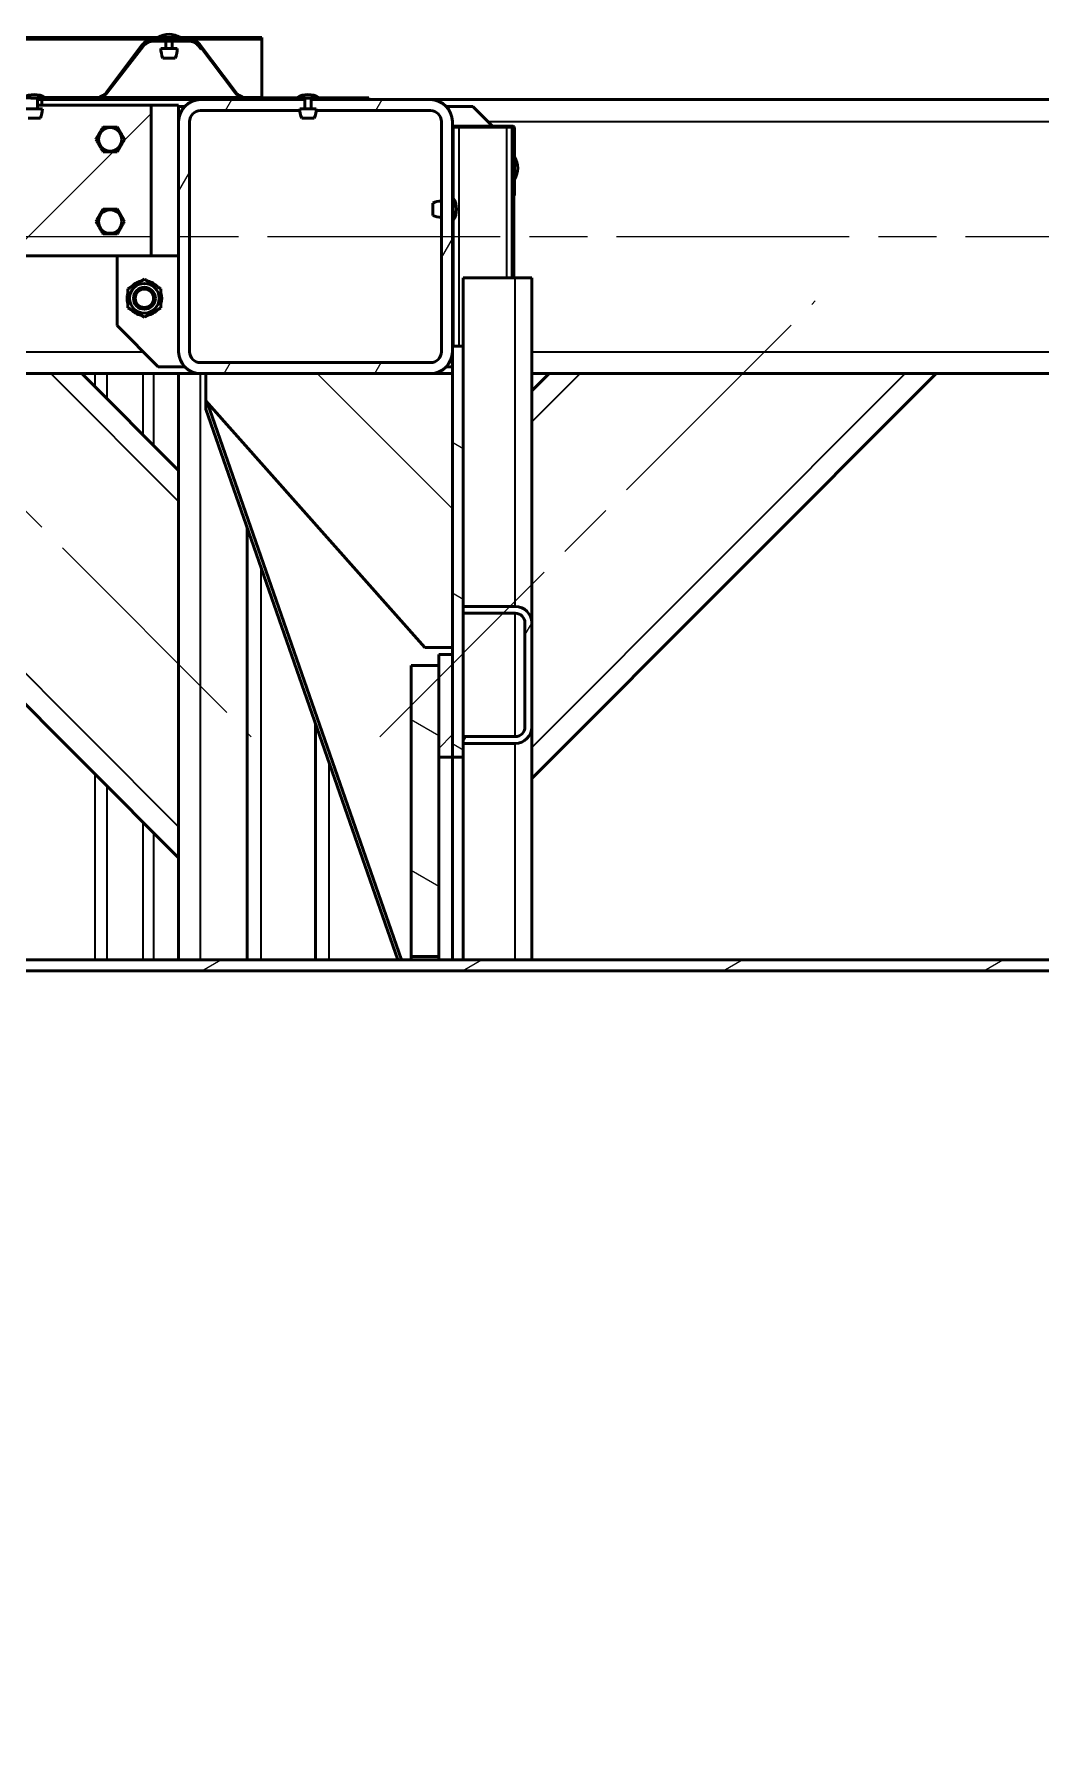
# Model space of a CAD drawing. Header units: millimetres. Extents: x 0 to 25230, y 0 to 17820.
# Drawn here: x 7358 to 8093, y 15410 to 16661 of the extents above; entities that cross this region are included whole.
import ezdxf

# ---------------------------------------------------------------- set-up
doc = ezdxf.new("R2010")
doc.units = ezdxf.units.MM
doc.header["$LTSCALE"] = 30
doc.linetypes.add('CHAIN', pattern=[0.7087, 0.4724, -0.0591, 0.1181, -0.0591])
for name, color, linetype, lineweight in [('Видимые тонкие (ГОСТ)', 7, 'Continuous', 35), ('Видимый контур (ГОСТ)', 7, 'Continuous', 50), ('Линия резьбы (ГОСТ)', 7, 'Continuous', 25), ('Осевая линия (ГОСТ)', 7, 'Continuous', 25), ('Штриховка (ГОСТ)', 7, 'Continuous', 18)]:
    doc.layers.add(name, color=color, linetype=linetype, lineweight=lineweight)
pattern_1 = [(150.00025, (0, 0), (-47.62465, -82.4891), [])]
pattern_2 = [(60, (0, 0), (-82.4889, 47.62503), [])]
pattern_3 = [(45, (0, 0), (-67.3519, 67.3519), [])]

msp = doc.modelspace()

# ---------------------------------------------------------------- hatches: boundary and pattern name
at = {"layer": 'Штриховка (ГОСТ)'}
h = msp.add_hatch(dxfattribs=at)
h.set_pattern_fill('ANSI31', color=256, scale=762, style=0)
h.set_pattern_definition(pattern_3)
edge = h.paths.add_edge_path()
edge.add_line((7549.3129, 16614.3985), (7513.0679, 16614.3985))
edge.add_ellipse((7513.0679, 16624.6985), major_axis=(-10.3, 0), ratio=1, start_angle=37.082497, end_angle=90, ccw=False)
edge.add_line((7504.8509, 16618.4879), (7478.6527, 16653.1502))
edge.add_ellipse((7470.1165, 16646.6985), major_axis=(-6.4517, 8.5361), ratio=1, start_angle=270, end_angle=322.917503)
edge.add_line((7470.1165, 16657.3985), (7445.0702, 16657.3985))
edge.add_ellipse((7445.0702, 16646.6985), major_axis=(-10.7, 0), ratio=1, start_angle=270, end_angle=322.917503)
edge.add_line((7436.5341, 16653.1502), (7410.3359, 16618.4879))
edge.add_ellipse((7402.1189, 16624.6985), major_axis=(-6.2105, -8.217), ratio=1, start_angle=37.082497, end_angle=90, ccw=False)
edge.add_line((7402.1189, 16614.3985), (7365.8229, 16614.3985))
edge.add_line((7365.8229, 16614.3985), (7360.7679, 16614.3985))
edge.add_ellipse((7360.7679, 16613.5985), major_axis=(0.1, 0.7937), ratio=1, start_angle=7.1807558, end_angle=90)
edge.add_line((7359.9742, 16613.6985), (7402.1189, 16613.6985))
edge.add_ellipse((7402.1189, 16624.6985), major_axis=(11, 0), ratio=1, start_angle=270, end_angle=322.917503)
edge.add_line((7410.8943, 16618.0659), (7437.0925, 16652.7281))
edge.add_ellipse((7445.0702, 16646.6985), major_axis=(6.0296, 7.9777), ratio=1, start_angle=84.6098967, end_angle=90, ccw=False)
edge.add_ellipse((7445.0702, 16646.6985), major_axis=(6.7524, 7.376), ratio=1, start_angle=42.4726003, end_angle=90, ccw=False)
edge.add_line((7445.0702, 16656.6985), (7470.1165, 16656.6985))
edge.add_ellipse((7470.1165, 16646.6985), major_axis=(10, 0), ratio=1, start_angle=42.4153346, end_angle=90, ccw=False)
edge.add_ellipse((7470.1165, 16646.6985), major_axis=(6.745, -7.3827), ratio=1, start_angle=84.6671624, end_angle=90, ccw=False)
edge.add_line((7478.0942, 16652.7281), (7480.1289, 16650.0361))
edge.add_line((7480.1289, 16650.0361), (7504.2924, 16618.0659))
edge.add_ellipse((7513.0679, 16624.6985), major_axis=(6.6326, -8.7754), ratio=1, start_angle=270, end_angle=322.917503)
edge.add_line((7513.0679, 16613.6985), (7555.1616, 16613.6985))
edge.add_ellipse((7554.3679, 16613.5985), major_axis=(0.8, 0), ratio=1, start_angle=7.1807558, end_angle=90)
edge.add_line((7554.3679, 16614.3985), (7549.3129, 16614.3985))
h = msp.add_hatch(dxfattribs=at)
h.set_pattern_fill('ANSI31', color=256, scale=762, angle=105.0002455, style=0)
h.set_pattern_definition(pattern_1)
edge = h.paths.add_edge_path()
edge.add_line((7359.9742, 16613.6985), (7402.2038, 16613.6985))
edge.add_ellipse((7402.2038, 16624.6985), major_axis=(11, 0), ratio=1, start_angle=270, end_angle=322.200989)
edge.add_line((7410.8956, 16617.9567), (7437.1675, 16651.8274))
edge.add_ellipse((7445.0692, 16645.6985), major_axis=(6.1289, 7.9017), ratio=1, start_angle=37.799011, end_angle=90, ccw=False)
edge.add_line((7445.0692, 16655.6985), (7470.1165, 16655.6985))
edge.add_ellipse((7470.1165, 16645.6985), major_axis=(10, 0), ratio=1, start_angle=36.3795424, end_angle=90, ccw=False)
edge.add_line((7478.1676, 16651.6298), (7479.6186, 16649.6602))
edge.add_line((7479.6186, 16649.6602), (7480.1289, 16650.0361))
edge.add_line((7480.1289, 16650.0361), (7480.1822, 16650.0754))
edge.add_line((7480.1822, 16650.0754), (7478.7312, 16652.045))
edge.add_ellipse((7470.1165, 16645.6985), major_axis=(-6.3465, 8.6146), ratio=1, start_angle=270, end_angle=279.9922097)
edge.add_ellipse((7470.1165, 16645.6985), major_axis=(-7.745, 7.3827), ratio=1, start_angle=270, end_angle=313.6282479)
edge.add_line((7470.1165, 16656.3985), (7445.0692, 16656.3985))
edge.add_ellipse((7445.0692, 16645.6985), major_axis=(-10.7, 0), ratio=1, start_angle=270, end_angle=313.5709783)
edge.add_ellipse((7445.0692, 16645.6985), major_axis=(-7.7524, -7.375), ratio=1, start_angle=270, end_angle=278.6300107)
edge.add_line((7436.6144, 16652.2564), (7410.3425, 16618.3857))
edge.add_ellipse((7402.2038, 16624.6985), major_axis=(-6.3128, -8.1387), ratio=1, start_angle=37.799011, end_angle=90, ccw=False)
edge.add_line((7402.2038, 16614.3985), (7402.1189, 16614.3985))
edge.add_line((7402.1189, 16614.3985), (7365.8229, 16614.3985))
edge.add_line((7365.8229, 16614.3985), (7360.7679, 16614.3985))
edge.add_ellipse((7360.7679, 16613.5985), major_axis=(0.1, 0.7937), ratio=1, start_angle=7.1807558, end_angle=90)
h = msp.add_hatch(dxfattribs=at)
h.set_pattern_fill('ANSI31', color=256, scale=762, style=0)
h.set_pattern_definition(pattern_3)
edge = h.paths.add_edge_path()
edge.add_line((7443.0679, 16498.9985), (7443.0679, 16608.9985))
edge.add_line((7443.0679, 16608.9985), (7359.9679, 16608.9985))
edge.add_line((7359.9679, 16608.9985), (7359.9679, 16606.3985))
edge.add_line((7359.9679, 16606.3985), (7363.5115, 16606.3985))
edge.add_ellipse((7347.0052, 16606.0479), major_axis=(0.3505, -16.5063), ratio=1, start_angle=64.9571298, end_angle=90, ccw=False)
edge.add_line((7362.1081, 16599.3785), (7353.0276, 16599.3785))
edge.add_ellipse((7368.1306, 16606.0479), major_axis=(-6.6695, 15.1029), ratio=1, start_angle=64.9571298, end_angle=90, ccw=False)
edge.add_line((7351.6243, 16606.3985), (7355.1679, 16606.3985))
edge.add_line((7355.1679, 16606.3985), (7355.1679, 16608.9985))
edge.add_line((7355.1679, 16608.9985), (7283.0679, 16608.9985))
edge.add_line((7283.0679, 16608.9985), (7283.0679, 16607.9985))
edge.add_line((7283.0679, 16607.9985), (7283.0679, 16517.9985))
edge.add_line((7283.0679, 16517.9985), (7283.0679, 16512.9985))
edge.add_line((7283.0679, 16512.9985), (7283.0679, 16498.9985))
edge.add_line((7283.0679, 16498.9985), (7443.0679, 16498.9985))
h.paths.add_polyline_path([(7423.4602, 16523.9985), (7418.264, 16532.9985), (7407.8717, 16532.9985), (7402.6756, 16523.9985), (7407.8717, 16514.9985), (7418.264, 16514.9985)], flags=0)
h.paths.add_polyline_path([(7402.6756, 16583.9985), (7407.8717, 16574.9985), (7418.264, 16574.9985), (7423.4602, 16583.9985), (7418.264, 16592.9985), (7407.8717, 16592.9985)], flags=0)
h = msp.add_hatch(dxfattribs=at)
h.set_pattern_fill('ANSI31', color=256, scale=762, angle=14.9999778, style=0)
h.set_pattern_definition(pattern_2)
edge = h.paths.add_edge_path()
edge.add_ellipse((7647.0679, 16428.9985), major_axis=(16, 0), ratio=1, start_angle=270, end_angle=360)
edge.add_line((7663.0679, 16428.9985), (7663.0679, 16432.9985))
edge.add_line((7663.0679, 16432.9985), (7663.0679, 16596.9985))
edge.add_ellipse((7647.0679, 16596.9985), major_axis=(0, 16), ratio=1, start_angle=270, end_angle=360)
edge.add_line((7647.0679, 16612.9985), (7559.9679, 16612.9985))
edge.add_line((7559.9679, 16612.9985), (7555.1679, 16612.9985))
edge.add_line((7555.1679, 16612.9985), (7479.0679, 16612.9985))
edge.add_ellipse((7479.0679, 16596.9985), major_axis=(-16, 0), ratio=1, start_angle=270, end_angle=360)
edge.add_line((7463.0679, 16596.9985), (7463.0679, 16428.9985))
edge.add_ellipse((7479.0679, 16428.9985), major_axis=(0, -16), ratio=1, start_angle=270, end_angle=360)
edge.add_line((7479.0679, 16412.9985), (7483.0679, 16412.9985))
edge.add_line((7483.0679, 16412.9985), (7647.0679, 16412.9985))
edge = h.paths.add_edge_path(flags=0)
edge.add_line((7471.0679, 16428.9985), (7471.0679, 16596.9985))
edge.add_ellipse((7479.0679, 16596.9985), major_axis=(0, 8), ratio=1, start_angle=0, end_angle=90, ccw=False)
edge.add_line((7479.0679, 16604.9985), (7551.654, 16604.9985))
edge.add_line((7551.654, 16604.9985), (7551.6243, 16606.3985))
edge.add_line((7551.6243, 16606.3985), (7563.5115, 16606.3985))
edge.add_line((7563.5115, 16606.3985), (7563.4818, 16604.9985))
edge.add_line((7563.4818, 16604.9985), (7647.0679, 16604.9985))
edge.add_ellipse((7647.0679, 16596.9985), major_axis=(8, 0), ratio=1, start_angle=0, end_angle=90, ccw=False)
edge.add_line((7655.0679, 16596.9985), (7655.0679, 16428.9985))
edge.add_ellipse((7647.0679, 16428.9985), major_axis=(0, -8), ratio=1, start_angle=0, end_angle=90, ccw=False)
edge.add_line((7647.0679, 16420.9985), (7479.0679, 16420.9985))
edge.add_ellipse((7479.0679, 16428.9985), major_axis=(-8, 0), ratio=1, start_angle=0, end_angle=90, ccw=False)
h = msp.add_hatch(dxfattribs=at)
h.set_pattern_fill('ANSI31', color=256, scale=762, style=0)
h.set_pattern_definition(pattern_3)
edge = h.paths.add_edge_path()
edge.add_line((7602.1189, 16613.6985), (7602.1189, 16614.3985))
edge.add_line((7602.1189, 16614.3985), (7565.8229, 16614.3985))
edge.add_line((7565.8229, 16614.3985), (7560.7679, 16614.3985))
edge.add_ellipse((7560.7679, 16613.5985), major_axis=(0.1, 0.7937), ratio=1, start_angle=7.1807558, end_angle=90)
edge.add_line((7559.9742, 16613.6985), (7602.1189, 16613.6985))
h = msp.add_hatch(dxfattribs=at)
h.set_pattern_fill('ANSI31', color=256, scale=762, angle=105.0002455, style=0)
h.set_pattern_definition(pattern_1)
h.paths.add_polyline_path([(7671.0679, 16432.9985), (7663.0679, 16432.9985), (7663.0679, 16428.9985), (7663.0679, 16412.9985), (7663.0679, 16212.9985), (7663.0679, 16207.9985), (7663.0679, 16132.9985), (7671.0679, 16132.9985), (7671.0679, 16142.9985), (7671.0679, 16147.9985), (7671.0679, 16237.9985), (7671.0679, 16242.9985)])
h = msp.add_hatch(dxfattribs=at)
h.set_pattern_fill('ANSI31', color=256, scale=762, angle=90.0002105, style=0)
h.set_pattern_definition([(135.0002, (0, 0), (-67.35167, -67.35217), [])])
h.paths.add_polyline_path([(7643.0679, 16212.9985), (7663.0679, 16212.9985), (7663.0679, 16412.9985), (7647.0679, 16412.9985), (7483.0679, 16412.9985), (7483.0679, 16392.9985)])
h = msp.add_hatch(dxfattribs=at)
h.set_pattern_fill('ANSI31', color=256, scale=762, angle=14.9999778, style=0)
h.set_pattern_definition(pattern_2)
edge = h.paths.add_edge_path()
edge.add_line((7671.0679, 16237.9985), (7709.0679, 16237.9985))
edge.add_ellipse((7709.0679, 16230.9985), major_axis=(7, 0), ratio=1, start_angle=0, end_angle=90, ccw=False)
edge.add_line((7716.0679, 16230.9985), (7716.0679, 16154.9985))
edge.add_ellipse((7709.0679, 16154.9985), major_axis=(0, -7), ratio=1, start_angle=0, end_angle=90, ccw=False)
edge.add_line((7709.0679, 16147.9985), (7671.0679, 16147.9985))
edge.add_line((7671.0679, 16147.9985), (7671.0679, 16142.9985))
edge.add_line((7671.0679, 16142.9985), (7709.0679, 16142.9985))
edge.add_ellipse((7709.0679, 16154.9985), major_axis=(12, 0), ratio=1, start_angle=270, end_angle=360)
edge.add_line((7721.0679, 16154.9985), (7721.0679, 16230.9985))
edge.add_ellipse((7709.0679, 16230.9985), major_axis=(0, 12), ratio=1, start_angle=270, end_angle=360)
edge.add_line((7709.0679, 16242.9985), (7671.0679, 16242.9985))
edge.add_line((7671.0679, 16242.9985), (7671.0679, 16237.9985))
h = msp.add_hatch(dxfattribs=at)
h.set_pattern_fill('ANSI31', color=256, scale=762, style=0)
h.set_pattern_definition(pattern_3)
h.paths.add_polyline_path([(7663.0679, 16207.9985), (7653.0679, 16207.9985), (7653.0679, 16199.9985), (7653.0679, 16132.9985), (7663.0679, 16132.9985)])
h = msp.add_hatch(dxfattribs=at)
h.set_pattern_fill('ANSI31', color=256, scale=762, angle=105.0002455, style=0)
h.set_pattern_definition(pattern_1)
h.paths.add_polyline_path([(7653.0679, 16199.9985), (7633.0679, 16199.9985), (7633.0679, 15987.4985), (7653.0679, 15987.4985), (7653.0679, 16132.9985)])
h = msp.add_hatch(dxfattribs=at)
h.set_pattern_fill('ANSI31', color=256, scale=762, angle=-14.9999778, style=0)
h.set_pattern_definition([(30, (0, 0), (-47.62503, 82.4889), [])])
edge = h.paths.add_edge_path()
edge.add_spline(control_points=[(13126.2136, 14684.9985), (13171.4757, 14684.9985), (13217.859, 14684.9921), (13312.2639, 14685.0405), (13360.2856, 14685.0945), (13457.3635, 14685.5099), (13506.4194, 14685.8721), (13604.9609, 14687.3268), (13654.4465, 14688.4215), (13802.6382, 14693.634), (13901.0755, 14699.6947), (14044.4847, 14716.3093), (14091.5807, 14723.1007), (14183.746, 14739.7229), (14228.8152, 14749.5538), (14295.9202, 14767.3033), (14320.2669, 14774.3433), (14369.5801, 14790.224), (14394.5456, 14799.0676), (14443.7764, 14818.4457), (14468.0453, 14828.9849), (14514.6718, 14851.3758), (14537.0284, 14863.2298), (14580.5005, 14888.5339), (14603.5752, 14903.3166), (14637.4928, 14927.8137), (14648.6847, 14936.3645), (14670.6272, 14954.1858), (14681.3778, 14963.4563), (14702.2443, 14982.642), (14712.3638, 14992.5609), (14731.8031, 15012.9483), (14741.1227, 15023.417), (14758.8187, 15044.7739), (14767.1956, 15055.6629), (14782.8982, 15077.7029), (14790.2239, 15088.8539), (14802.1959, 15108.6519), (14807.3998, 15117.8342), (14817.3966, 15136.9523), (14822.1888, 15146.8887), (14831.0605, 15167.0688), (14835.1407, 15177.3148), (14842.4149, 15197.6157), (14845.6091, 15207.6706), (14850.8742, 15226.3387), (14853.2453, 15235.8379), (14857.4001, 15255.413), (14859.1833, 15265.4891), (14862.0191, 15285.7403), (14863.0719, 15295.9177), (14864.4359, 15315.8793), (14864.7475, 15325.6635), (14864.7475, 15344.3334), (14864.4359, 15354.1177), (14863.0719, 15374.0793), (14862.0191, 15384.2566), (14859.1833, 15404.5079), (14857.4001, 15414.5839), (14853.2453, 15434.1591), (14850.8742, 15443.6583), (14845.6091, 15462.3264), (14842.4149, 15472.3813), (14835.1407, 15492.6822), (14831.0605, 15502.9282), (14822.1888, 15523.1083), (14817.3966, 15533.0446), (14807.3998, 15552.1628), (14802.1959, 15561.345), (14790.2239, 15581.143), (14782.8982, 15592.2941), (14767.1956, 15614.334), (14758.8187, 15625.223), (14741.1227, 15646.58), (14731.8031, 15657.0487), (14712.3638, 15677.4361), (14702.2443, 15687.3549), (14681.3778, 15706.5407), (14670.6272, 15715.8112), (14648.6847, 15733.6324), (14637.4928, 15742.1833), (14603.5752, 15766.6803), (14580.5005, 15781.463), (14537.0284, 15806.7671), (14514.6718, 15818.6211), (14468.0453, 15841.0121), (14443.7764, 15851.5512), (14394.5456, 15870.9293), (14369.5801, 15879.773), (14320.2669, 15895.6536), (14295.9202, 15902.6936), (14228.8152, 15920.4432), (14183.746, 15930.274), (14091.5807, 15946.8962), (14044.4847, 15953.6877), (13901.0755, 15970.3023), (13802.6382, 15976.363), (13654.4465, 15981.5755), (13604.9609, 15982.6701), (13506.4194, 15984.1249), (13457.3635, 15984.4871), (13360.2856, 15984.9024), (13312.2639, 15984.9564), (13217.859, 15985.0049), (13171.4757, 15984.9985), (13126.2136, 15984.9985)], knot_values=[0, 0, 0, 0, 13.578625195, 13.578625195, 27.15725039, 27.15725039, 40.735875585, 40.735875585, 54.314500781, 54.314500781, 81.471751171, 81.471751171, 95.050376366, 95.050376366, 108.629001561, 108.629001561, 115.874190743, 115.874190743, 123.119379925, 123.119379925, 130.364569107, 130.364569107, 137.609758289, 137.609758289, 145.454657742, 145.454657742, 149.377107469, 149.377107469, 153.299557196, 153.299557196, 157.222006923, 157.222006923, 161.14445665, 161.14445665, 165.066906377, 165.066906377, 168.989356104, 168.989356104, 172.007790596, 172.007790596, 175.026225088, 175.026225088, 178.04465958, 178.04465958, 181.063094072, 181.063094072, 183.863577234, 183.863577234, 186.664060397, 186.664060397, 189.46454356, 189.46454356, 192.265026722, 192.265026722, 195.065509885, 195.065509885, 197.865993047, 197.865993047, 200.66647621, 200.66647621, 203.466959373, 203.466959373, 206.485393864, 206.485393864, 209.503828356, 209.503828356, 212.522262848, 212.522262848, 215.54069734, 215.54069734, 219.463147067, 219.463147067, 223.385596794, 223.385596794, 227.308046521, 227.308046521, 231.230496248, 231.230496248, 235.152945975, 235.152945975, 239.075395702, 239.075395702, 246.920295156, 246.920295156, 254.165484338, 254.165484338, 261.410673519, 261.410673519, 268.655862701, 268.655862701, 275.901051883, 275.901051883, 289.479677078, 289.479677078, 303.058302273, 303.058302273, 330.215552664, 330.215552664, 343.794177859, 343.794177859, 357.372803054, 357.372803054, 370.951428249, 370.951428249, 384.530053444, 384.530053444, 384.530053444, 384.530053444], degree=3, periodic=0)
edge.add_line((13126.2136, 15984.9985), (7213.0679, 15984.9985))
edge.add_line((7213.0679, 15984.9985), (7213.0679, 15976.9985))
edge.add_line((7213.0679, 15976.9985), (13126.2136, 15976.9985))
edge.add_spline(control_points=[(13126.2136, 15976.9985), (13171.1811, 15976.9985), (13217.2625, 15977.0048), (13311.0534, 15976.957), (13358.7629, 15976.9037), (13455.2105, 15976.4939), (13503.9483, 15976.1366), (13601.8518, 15974.701), (13651.0175, 15973.6207), (13798.2537, 15968.4748), (13896.0594, 15962.4909), (14038.5563, 15946.0726), (14085.354, 15939.36), (14176.9388, 15922.9246), (14221.7259, 15913.2017), (14288.3553, 15895.6555), (14312.4917, 15888.7076), (14361.3833, 15873.0341), (14386.1375, 15864.3054), (14434.9572, 15845.1774), (14459.026, 15834.7733), (14505.274, 15812.6659), (14527.452, 15800.9604), (14570.5736, 15775.9737), (14593.462, 15761.3766), (14638.3294, 15729.1151), (14660.3054, 15711.4466), (14691.3707, 15683.0054), (14701.4154, 15673.2013), (14720.7125, 15653.0463), (14729.9647, 15642.6952), (14747.534, 15621.5742), (14755.8515, 15610.8035), (14771.4433, 15588.9985), (14778.7176, 15577.9642), (14790.5904, 15558.3938), (14795.7432, 15549.3313), (14805.6427, 15530.4608), (14810.3886, 15520.6524), (14819.1752, 15500.7305), (14823.2164, 15490.6147), (14830.4216, 15470.5702), (14833.5855, 15460.6415), (14838.7982, 15442.2148), (14841.1446, 15432.8428), (14845.2565, 15413.5289), (14847.0214, 15403.587), (14849.8282, 15383.6049), (14850.8702, 15373.5625), (14852.2204, 15353.8651), (14852.5288, 15344.2102), (14852.5288, 15325.7868), (14852.2204, 15316.1319), (14850.8702, 15296.4345), (14849.8282, 15286.3921), (14847.0214, 15266.4099), (14845.2565, 15256.468), (14841.1446, 15237.1542), (14838.7982, 15227.7822), (14833.5855, 15209.3555), (14830.4216, 15199.4268), (14823.2164, 15179.3822), (14819.1752, 15169.2664), (14810.3886, 15149.3445), (14805.6427, 15139.5362), (14795.7432, 15120.6657), (14790.5904, 15111.6032), (14778.7176, 15092.0328), (14771.4433, 15080.9985), (14755.8515, 15059.1935), (14747.534, 15048.4228), (14729.9647, 15027.3017), (14720.7125, 15016.9507), (14701.4154, 14996.7956), (14691.3707, 14986.9916), (14660.3054, 14958.5503), (14638.3294, 14940.8818), (14593.462, 14908.6204), (14570.5736, 14894.0233), (14527.452, 14869.0366), (14505.274, 14857.331), (14459.026, 14835.2237), (14434.9572, 14824.8196), (14386.1375, 14805.6916), (14361.3833, 14796.9629), (14312.4917, 14781.2893), (14288.3553, 14774.3415), (14221.7259, 14756.7952), (14176.9388, 14747.0724), (14085.354, 14730.637), (14038.5563, 14723.9243), (13896.0594, 14707.506), (13798.2537, 14701.5222), (13651.0175, 14696.3763), (13601.8518, 14695.296), (13503.9483, 14693.8603), (13455.2105, 14693.503), (13358.7629, 14693.0932), (13311.0534, 14693.0399), (13217.2625, 14692.9922), (13171.1811, 14692.9985), (13126.2136, 14692.9985)], knot_values=[-381.414228424, -381.414228424, -381.414228424, -381.414228424, -367.923982267, -367.923982267, -354.433736111, -354.433736111, -340.943489954, -340.943489954, -327.453243798, -327.453243798, -300.472751485, -300.472751485, -286.982505328, -286.982505328, -273.492259172, -273.492259172, -266.312187412, -266.312187412, -259.132115652, -259.132115652, -251.952043891, -251.952043891, -244.771972131, -244.771972131, -237.00070509, -237.00070509, -229.229438049, -229.229438049, -225.343804529, -225.343804529, -221.458171008, -221.458171008, -217.572537488, -217.572537488, -213.686903967, -213.686903967, -210.705460386, -210.705460386, -207.724016804, -207.724016804, -204.742573223, -204.742573223, -201.761129641, -201.761129641, -198.997625784, -198.997625784, -196.234121927, -196.234121927, -193.470618069, -193.470618069, -190.707114212, -190.707114212, -187.943610355, -187.943610355, -185.180106497, -185.180106497, -182.41660264, -182.41660264, -179.653098783, -179.653098783, -176.671655201, -176.671655201, -173.69021162, -173.69021162, -170.708768038, -170.708768038, -167.727324457, -167.727324457, -163.841690936, -163.841690936, -159.956057416, -159.956057416, -156.070423895, -156.070423895, -152.184790375, -152.184790375, -144.413523334, -144.413523334, -136.642256293, -136.642256293, -129.462184532, -129.462184532, -122.282112772, -122.282112772, -115.102041012, -115.102041012, -107.921969252, -107.921969252, -94.431723096, -94.431723096, -80.941476939, -80.941476939, -53.960984626, -53.960984626, -40.47073847, -40.47073847, -26.980492313, -26.980492313, -13.490246157, -13.490246157, 0, 0, 0, 0], degree=3, periodic=0)
edge.add_line((13126.2136, 14692.9985), (7213.0679, 14692.9985))
edge.add_line((7213.0679, 14692.9985), (7213.0679, 14684.9985))
edge.add_line((7213.0679, 14684.9985), (7413.0679, 14684.9985))
edge.add_line((7413.0679, 14684.9985), (13126.2136, 14684.9985))

# ---------------------------------------------------------------- linework, layer by layer
at = {"layer": 'Видимые тонкие (ГОСТ)'}
for p, q in [((7441.2636, 16656.6985), (7273.9231, 16656.6985)), ((7458.4679, 16657.5985), (7453.6679, 16657.5985)), ((7523.7804, 16656.6985), (7473.9231, 16656.6985)), ((7359.9679, 16613.5985), (7355.1679, 16613.5985)), ((7404.5866, 16614.6985), (7365.3152, 16614.6985)), ((7508.4853, 16614.6985), (7406.7864, 16614.6985)), ((7523.7804, 16614.6985), (7510.6001, 16614.6985)), ((7559.9679, 16613.5985), (7555.1679, 16613.5985)), ((7667.8574, 16592.9985), (7667.8574, 16432.9985)), ((7689.0679, 16596.9985), (10587.0679, 16596.9985)), ((7702.5196, 16592.9985), (7702.5196, 16482.9985)), ((7707.6679, 16560.5985), (7707.6679, 16565.3985)), ((7709.0679, 16242.9985), (7709.0679, 16482.9985)), ((4699.0679, 16428.9985), (7437.0679, 16428.9985)), ((7721.0679, 16428.9985), (10577.0679, 16428.9985)), ((7132.1419, 16412.9985), (7463.0679, 16082.0725)), ((7369.7298, 16412.9985), (7463.0679, 16319.6604)), ((7402.1189, 16403.2368), (7402.1189, 16412.9985)), ((7402.2037, 16403.1519), (7402.2037, 16412.9985)), ((7410.8956, 16394.4601), (7410.8956, 16412.9985)), ((7437.1676, 16368.1881), (7437.1676, 16412.9985)), ((7445.0692, 16360.2865), (7445.0692, 16412.9985)), ((7479.0679, 15984.9985), (7479.0679, 16412.9985)), ((7721.0679, 16140.0725), (7993.9939, 16412.9985)), ((7721.0679, 16377.6604), (7756.406, 16412.9985)), ((7523.0679, 16272.3536), (7523.0679, 15984.9985)), ((7709.0679, 16147.9985), (7709.0679, 16237.9985)), ((7709.0679, 15984.9985), (7709.0679, 16142.9985)), ((7573.0679, 15984.9985), (7573.0679, 16129.0211)), ((7402.1189, 15984.9985), (7402.1189, 16120.3941)), ((7402.2037, 15984.9985), (7402.2037, 16120.3092)), ((7410.8956, 15984.9985), (7410.8956, 16111.6174)), ((7437.1676, 15984.9985), (7437.1676, 16085.3454)), ((7445.0692, 15984.9985), (7445.0692, 16077.4438))]:
    msp.add_line(p, q, dxfattribs=at)
at = {"layer": 'Видимый контур (ГОСТ)'}
for p, q in [((7523.7804, 16658.3985), (5523.7804, 16658.3985)), ((7523.7804, 16657.6985), (5523.7804, 16657.6985)), ((7470.1165, 16656.3985), (7445.0692, 16656.3985)), ((7445.0692, 16655.6985), (7470.1165, 16655.6985)), ((7470.1165, 16657.3985), (7445.0702, 16657.3985)), ((7445.0702, 16656.6985), (7470.1165, 16656.6985)), ((7453.6679, 16657.5985), (7453.6679, 16657.3985)), ((7453.6679, 16656.6985), (7453.6679, 16656.3985)), ((7453.6679, 16655.6985), (7453.6679, 16650.3985)), ((7458.4679, 16657.5985), (7458.4679, 16657.3985)), ((7458.4679, 16656.6985), (7458.4679, 16656.3985)), ((7458.4679, 16655.6985), (7458.4679, 16650.3985)), ((7523.7804, 16657.6985), (7523.7804, 16658.3985)), ((7523.7804, 16656.6985), (7523.7804, 16657.6985)), ((7523.7804, 16614.6985), (7523.7804, 16656.6985)), ((7436.5341, 16653.1502), (7410.3359, 16618.4879)), ((7436.6144, 16652.2564), (7410.3425, 16618.3857)), ((7410.8943, 16618.0659), (7437.0925, 16652.7281)), ((7410.8956, 16617.9567), (7437.1675, 16651.8274)), ((7450.1243, 16650.3985), (7462.0115, 16650.3985)), ((7451.5276, 16643.3785), (7460.6081, 16643.3785)), ((7478.0942, 16652.7281), (7504.2924, 16618.0659)), ((7478.1676, 16651.6298), (7479.6186, 16649.6602)), ((7504.8509, 16618.4879), (7478.6527, 16653.1502)), ((7480.1822, 16650.0754), (7478.7312, 16652.045)), ((7479.6186, 16649.6602), (7480.1822, 16650.0754)), ((7349.3129, 16614.3985), (7365.8229, 16614.3985)), ((7351.6243, 16606.3985), (7363.5115, 16606.3985)), ((7359.9679, 16613.5985), (7359.9679, 16606.3985)), ((7359.9679, 16612.9985), (7363.0679, 16612.9985)), ((7443.0679, 16608.9985), (7359.9679, 16608.9985)), ((7359.9742, 16613.6985), (7402.2038, 16613.6985)), ((7359.9742, 16613.6985), (7402.1189, 16613.6985)), ((7363.0679, 16612.9985), (7479.0679, 16612.9985)), ((7363.0679, 16612.9985), (7363.0679, 16608.9985)), ((7402.2038, 16614.3985), (7365.8229, 16614.3985)), ((7402.1189, 16614.3985), (7365.8229, 16614.3985)), ((7513.0679, 16613.6985), (7402.2038, 16613.6985)), ((7463.0679, 16608.9985), (7443.0679, 16608.9985)), ((7443.0679, 16498.9985), (7443.0679, 16608.9985)), ((7463.0679, 16596.9985), (7463.0679, 16608.9985)), ((7467.4489, 16607.9985), (7463.0679, 16607.9985)), ((7555.1679, 16612.9985), (7479.0679, 16612.9985)), ((7479.0679, 16604.9985), (7551.654, 16604.9985)), ((7549.3129, 16614.3985), (7513.0679, 16614.3985)), ((7513.0679, 16613.6985), (7555.1616, 16613.6985)), ((7523.7804, 16614.3985), (7523.7804, 16614.6985)), ((7523.7804, 16612.9985), (7523.7804, 16613.6985)), ((7549.3129, 16614.3985), (7565.8229, 16614.3985)), ((7551.6243, 16606.3985), (7563.5115, 16606.3985)), ((7555.1679, 16613.5985), (7555.1679, 16606.3985)), ((7559.9679, 16613.5985), (7559.9679, 16606.3985)), ((7647.0679, 16612.9985), (7559.9679, 16612.9985)), ((7559.9742, 16613.6985), (7602.1189, 16613.6985)), ((7563.4818, 16604.9985), (7647.0679, 16604.9985)), ((7602.1189, 16614.3985), (7565.8229, 16614.3985)), ((7602.1189, 16613.6985), (7602.1189, 16614.3985)), ((7647.0679, 16612.9985), (10629.0679, 16612.9985)), ((7678.0679, 16607.9985), (7658.6868, 16607.9985)), ((7692.3679, 16593.6985), (7678.0679, 16607.9985)), ((7353.0276, 16599.3785), (7362.1081, 16599.3785)), ((7463.0679, 16596.9985), (7463.0679, 16428.9985)), ((7471.0679, 16428.9985), (7471.0679, 16596.9985)), ((7553.0276, 16599.3785), (7562.1081, 16599.3785)), ((7655.0679, 16596.9985), (7655.0679, 16428.9985)), ((7663.0679, 16428.9985), (7663.0679, 16596.9985)), ((7663.0679, 16592.9985), (7663.7679, 16592.9985)), ((7663.7679, 16592.9985), (7663.7679, 16432.9985)), ((7706.7679, 16593.6985), (7664.7679, 16593.6985)), ((7664.7679, 16592.9985), (7706.7679, 16592.9985)), ((7706.7679, 16592.9985), (7706.7679, 16482.9985)), ((7707.7679, 16591.9985), (7707.7679, 16542.9985)), ((7708.4679, 16542.9985), (7708.4679, 16591.9985)), ((7707.7679, 16578.2985), (7706.7679, 16579.2985)), ((7707.6679, 16565.3985), (7706.7679, 16565.3985)), ((7707.6679, 16560.5985), (7706.7679, 16560.5985)), ((7707.7679, 16542.9985), (7708.4679, 16542.9985)), ((7708.0679, 16482.9985), (7708.0679, 16542.9985)), ((7648.7479, 16537.5387), (7648.7479, 16528.4582)), ((7283.0679, 16498.9985), (7443.0679, 16498.9985)), ((7418.0679, 16498.9985), (7418.0679, 16447.9985)), ((7443.0679, 16498.9985), (7463.0679, 16498.9985)), ((7671.0679, 16482.9985), (7709.0679, 16482.9985)), ((7671.0679, 16432.9985), (7671.0679, 16482.9985)), ((7721.0679, 16482.9985), (7709.0679, 16482.9985)), ((7721.0679, 16230.9985), (7721.0679, 16482.9985)), ((7426.0679, 16468.5232), (7425.4288, 16468.5232)), ((7426.0679, 16468.6385), (7425.4341, 16468.6385)), ((7425.5473, 16469.8032), (7426.0679, 16469.8032)), ((7418.0679, 16447.9985), (7448.0679, 16417.9985)), ((7671.0679, 16432.9985), (7663.0679, 16432.9985)), ((7663.0679, 16432.9985), (7663.0679, 16132.9985)), ((7671.0679, 16132.9985), (7671.0679, 16432.9985)), ((7448.0679, 16417.9985), (7467.4489, 16417.9985)), ((7647.0679, 16420.9985), (7479.0679, 16420.9985)), ((7658.6868, 16417.9985), (7663.0679, 16417.9985)), ((7109.5145, 16412.9985), (7463.0679, 16059.4451)), ((7369.7298, 16412.9985), (7132.1419, 16412.9985)), ((7369.7298, 16412.9985), (7392.3572, 16412.9985)), ((7392.3572, 16412.9985), (7463.0679, 16412.9985)), ((7392.3572, 16412.9985), (7463.0679, 16342.2878)), ((7479.0679, 16412.9985), (7463.0679, 16412.9985)), ((7463.0679, 16342.2878), (7463.0679, 16412.9985)), ((7479.0679, 16412.9985), (7647.0679, 16412.9985)), ((7663.0679, 16412.9985), (7483.0679, 16412.9985)), ((7483.0679, 16412.9985), (7483.0679, 16392.9985)), ((7663.0679, 16212.9985), (7663.0679, 16412.9985)), ((7721.0679, 16412.9985), (7733.7786, 16412.9985)), ((7721.0679, 16117.4451), (8016.6213, 16412.9985)), ((7721.0679, 16400.2878), (7733.7786, 16412.9985)), ((7733.7786, 16412.9985), (7756.406, 16412.9985)), ((7993.9939, 16412.9985), (7756.406, 16412.9985)), ((7993.9939, 16412.9985), (8016.6213, 16412.9985)), ((8016.6213, 16412.9985), (10259.5145, 16412.9985)), ((7483.0679, 16392.9985), (7643.0679, 16212.9985)), ((7483.0679, 16387.0197), (7483.0679, 16392.9985)), ((7483.8204, 16392.1519), (7625.8514, 15984.9985)), ((7623.3086, 15984.9985), (7483.0679, 16387.0197)), ((7463.0679, 16342.2878), (7463.0679, 16319.6604)), ((7463.0679, 16082.0725), (7463.0679, 16319.6604)), ((7513.0679, 16301.0202), (7513.0679, 15984.9985)), ((7709.0679, 16242.9985), (7671.0679, 16242.9985)), ((7671.0679, 16242.9985), (7671.0679, 16237.9985)), ((7671.0679, 16237.9985), (7709.0679, 16237.9985)), ((7716.0679, 16230.9985), (7716.0679, 16154.9985)), ((7721.0679, 16154.9985), (7721.0679, 16230.9985)), ((7643.0679, 16212.9985), (7663.0679, 16212.9985)), ((7663.0679, 16207.9985), (7653.0679, 16207.9985)), ((7653.0679, 16207.9985), (7653.0679, 16132.9985)), ((7663.0679, 16132.9985), (7663.0679, 16207.9985)), ((7653.0679, 16199.9985), (7633.0679, 16199.9985)), ((7633.0679, 16199.9985), (7633.0679, 15987.4985)), ((7653.0679, 15987.4985), (7653.0679, 16199.9985)), ((7563.0679, 15984.9985), (7563.0679, 16157.6876)), ((7721.0679, 15984.9985), (7721.0679, 16154.9985)), ((7709.0679, 16147.9985), (7671.0679, 16147.9985)), ((7671.0679, 16147.9985), (7671.0679, 16142.9985)), ((7671.0679, 16142.9985), (7709.0679, 16142.9985)), ((7653.0679, 16132.9985), (7663.0679, 16132.9985)), ((7663.0679, 16132.9985), (7671.0679, 16132.9985)), ((7663.0679, 15984.9985), (7663.0679, 16132.9985)), ((7663.0679, 15984.9985), (7663.0679, 16132.9985)), ((7671.0679, 15984.9985), (7671.0679, 16132.9985)), ((7463.0679, 16082.0725), (7463.0679, 16059.4451)), ((7463.0679, 15984.9985), (7463.0679, 16059.4451)), ((13126.2136, 15984.9985), (7213.0679, 15984.9985)), ((7633.0679, 15987.4985), (7653.0679, 15987.4985)), ((7633.0679, 15987.4985), (7633.0679, 15984.9985)), ((7653.0679, 15987.4985), (7653.0679, 15984.9985)), ((7213.0679, 15976.9985), (13126.2136, 15976.9985))]:
    msp.add_line(p, q, dxfattribs=at)
for centre, radius in [((7413.0679, 16583.9985), 8.55), ((7413.0679, 16523.9985), 8.55), ((7438.0679, 16467.9985), 10.8), ((7438.0679, 16467.9985), 8), ((7438.0679, 16467.9985), 8), ((7438.0679, 16467.9985), 6.6667)]:
    msp.add_circle(centre, radius, dxfattribs=at)
for centre, radius, start, end in [((7445.0702, 16646.6985), 10.7, 90, 142.917503), ((7445.0692, 16645.6985), 10.7, 90, 142.200989), ((7445.0702, 16646.6985), 10, 90, 142.917503), ((7445.0692, 16645.6985), 10, 90, 142.200989), ((7456.0679, 16645.0076), 15.7309, 58.3476918, 121.6523082), ((7452.8679, 16657.5985), 0.8, 0, 7.1807558), ((7459.2679, 16657.5985), 0.8, 172.8192442, 180), ((7470.1165, 16646.6985), 10.7, 37.082497, 90), ((7470.1165, 16646.6985), 10, 37.082497, 90), ((7470.1165, 16645.6985), 10.7, 36.3795424, 90), ((7470.1165, 16645.6985), 10, 36.3795424, 90), ((7466.6306, 16650.0479), 16.51, 178.7833962, 203.8262664), ((7445.5052, 16650.0479), 16.51, 336.1737336, 1.2166038), ((7357.5679, 16601.0076), 15.7309, 58.3476918, 121.6523082), ((7402.1189, 16624.6985), 10.3, 270, 322.917503), ((7402.1189, 16624.6985), 11, 270, 322.917503), ((7402.2038, 16624.6985), 10.3, 270, 322.200989), ((7402.2038, 16624.6985), 11, 270, 322.200989), ((7513.0679, 16624.6985), 11, 217.082497, 270), ((7513.0679, 16624.6985), 10.3, 217.082497, 270), ((7557.5679, 16601.0076), 15.7309, 58.3476918, 121.6523082), ((7360.7679, 16613.5985), 0.8, 90, 180), ((7347.0052, 16606.0479), 16.51, 336.1737336, 1.2166038), ((7479.0679, 16596.9985), 16, 90, 180), ((7479.0679, 16596.9985), 8, 90, 180), ((7568.1306, 16606.0479), 16.51, 178.7833962, 203.8262664), ((7554.3679, 16613.5985), 0.8, 0, 90), ((7560.7679, 16613.5985), 0.8, 90, 180), ((7547.0052, 16606.0479), 16.51, 336.1737336, 1.2166038), ((7647.0679, 16596.9985), 16, 0, 90), ((7647.0679, 16596.9985), 8, 0, 90), ((7664.7679, 16591.9985), 1.7, 90, 143.9681209), ((7664.7679, 16591.9985), 1, 90, 180), ((7706.7679, 16591.9985), 1.7, 0, 90), ((7706.7679, 16591.9985), 1, 0, 90), ((7695.077, 16562.9985), 15.7309, 328.3476918, 31.6523082), ((7707.6679, 16566.1985), 0.8, 270, 277.1807558), ((7707.6679, 16559.7985), 0.8, 82.8192442, 90), ((7650.377, 16532.9985), 15.7309, 328.3476918, 31.6523082), ((7655.4173, 16522.4358), 16.51, 91.2128359, 113.8262664), ((7655.4173, 16543.5612), 16.51, 246.1737336, 268.7871641), ((7438.0679, 16467.9985), 12.65, 101.5529704, 138.4470296), ((7438.0679, 16467.9985), 12.65, 41.5529704, 78.4470296), ((7438.0679, 16467.9985), 12.65, 177.6227672, 198.4470296), ((7438.0679, 16467.9985), 12.65, 171.7979465, 177.1000031), ((7438.0679, 16467.9985), 12.65, 161.5529704, 171.7979465), ((7438.0679, 16467.9985), 12.65, 341.5529704, 18.4470296), ((7438.0679, 16467.9985), 12.65, 221.5529704, 258.4470296), ((7438.0679, 16467.9985), 12.65, 281.5529704, 318.4470296), ((7479.0679, 16428.9985), 16, 180, 270), ((7479.0679, 16428.9985), 8, 180, 270), ((7647.0679, 16428.9985), 8, 270, 0), ((7647.0679, 16428.9985), 16, 270, 0), ((7709.0679, 16230.9985), 12, 0, 90), ((7709.0679, 16230.9985), 7, 0, 90), ((7709.0679, 16154.9985), 7, 270, 0), ((7709.0679, 16154.9985), 12, 270, 0)]:
    msp.add_arc(centre, radius, start, end, dxfattribs=at)
for points, weights in [([(7407.8717, 16592.9985), (7405.2737, 16588.4985), (7402.6756, 16583.9985)], [1.16025403784, 1.33974596216, 1.16025403784]), ([(7418.264, 16592.9985), (7413.0679, 16592.9985), (7407.8717, 16592.9985)], [1.16025403784, 1.33974596216, 1.16025403784]), ([(7423.4602, 16583.9985), (7420.8621, 16588.4985), (7418.264, 16592.9985)], [1.16025403784, 1.33974596216, 1.16025403784]), ([(7402.6756, 16583.9985), (7405.2737, 16579.4985), (7407.8717, 16574.9985)], [1.16025403784, 1.33974596216, 1.16025403784]), ([(7418.264, 16574.9985), (7420.8621, 16579.4985), (7423.4602, 16583.9985)], [1.16025403784, 1.33974596216, 1.16025403784]), ([(7407.8717, 16574.9985), (7413.0679, 16574.9985), (7418.264, 16574.9985)], [1.16025403784, 1.33974596216, 1.16025403784]), ([(7407.8717, 16532.9985), (7405.2737, 16528.4985), (7402.6756, 16523.9985)], [1.16025403784, 1.33974596216, 1.16025403784]), ([(7418.264, 16532.9985), (7413.0679, 16532.9985), (7407.8717, 16532.9985)], [1.16025403784, 1.33974596216, 1.16025403784]), ([(7423.4602, 16523.9985), (7420.8621, 16528.4985), (7418.264, 16532.9985)], [1.16025403784, 1.33974596216, 1.16025403784]), ([(7402.6756, 16523.9985), (7405.2737, 16519.4985), (7407.8717, 16514.9985)], [1.16025403784, 1.33974596216, 1.16025403784]), ([(7418.264, 16514.9985), (7420.8621, 16519.4985), (7423.4602, 16523.9985)], [1.16025403784, 1.33974596216, 1.16025403784]), ([(7407.8717, 16514.9985), (7413.0679, 16514.9985), (7418.264, 16514.9985)], [1.16025403784, 1.33974596216, 1.16025403784]), ([(7426.0679, 16474.9267), (7432.0679, 16478.3908), (7438.0679, 16481.8549)], [1, 1.15470053838, 1]), ([(7438.0679, 16481.8549), (7444.0679, 16478.3908), (7450.0679, 16474.9267)], [1, 1.15470053838, 1]), ([(7426.0679, 16461.0703), (7426.0679, 16467.9985), (7426.0679, 16474.9267)], [1, 1.15470053838, 1]), ([(7450.0679, 16474.9267), (7450.0679, 16467.9985), (7450.0679, 16461.0703)], [1, 1.15470053838, 1]), ([(7438.0679, 16454.1421), (7432.0679, 16457.6062), (7426.0679, 16461.0703)], [1, 1.15470053838, 1]), ([(7450.0679, 16461.0703), (7444.0679, 16457.6062), (7438.0679, 16454.1421)], [1, 1.15470053838, 1])]:
    msp.add_rational_spline(points, weights, degree=2, dxfattribs=at)
at = {"layer": 'Линия резьбы (ГОСТ)'}
msp.add_arc((7438.0679, 16467.9985), 6.7945, 80, 350, dxfattribs=at)
at = {"layer": 'Осевая линия (ГОСТ)', "linetype": 'CHAIN', "ltscale": 11.993792}
for p, q in [((1408.0679, 16512.9985), (10888.0679, 16512.9985)), ((7197.9028, 16466.0315), (7516.1009, 16147.8334)), ((7610.0349, 16147.8334), (7928.2329, 16466.0315))]:
    msp.add_line(p, q, dxfattribs=at)

doc.saveas('drawing.dxf')
